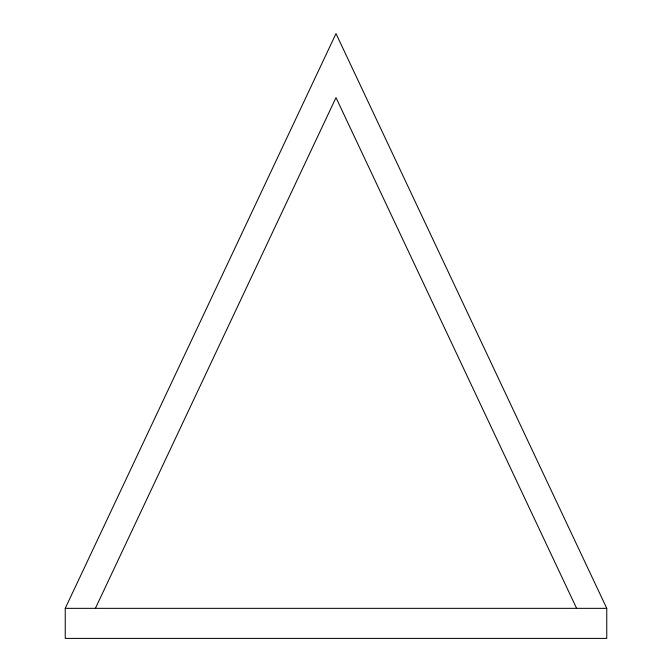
<?xml version="1.0" encoding="UTF-8"?>
<svg xmlns="http://www.w3.org/2000/svg" width="672" height="672" viewBox="0 0 672 672"><rect width="100%" height="100%" fill="white"/><g stroke="black" fill="none" stroke-linecap="round" stroke-linejoin="round"><path stroke-width="1.01" d="M65.243 608.345L336 33.6L606.757 608.345L606.757 638.4L65.243 638.4L65.243 608.345L606.757 608.345M95.399 608.345L336 97.625L576.601 608.345"/></g></svg>
